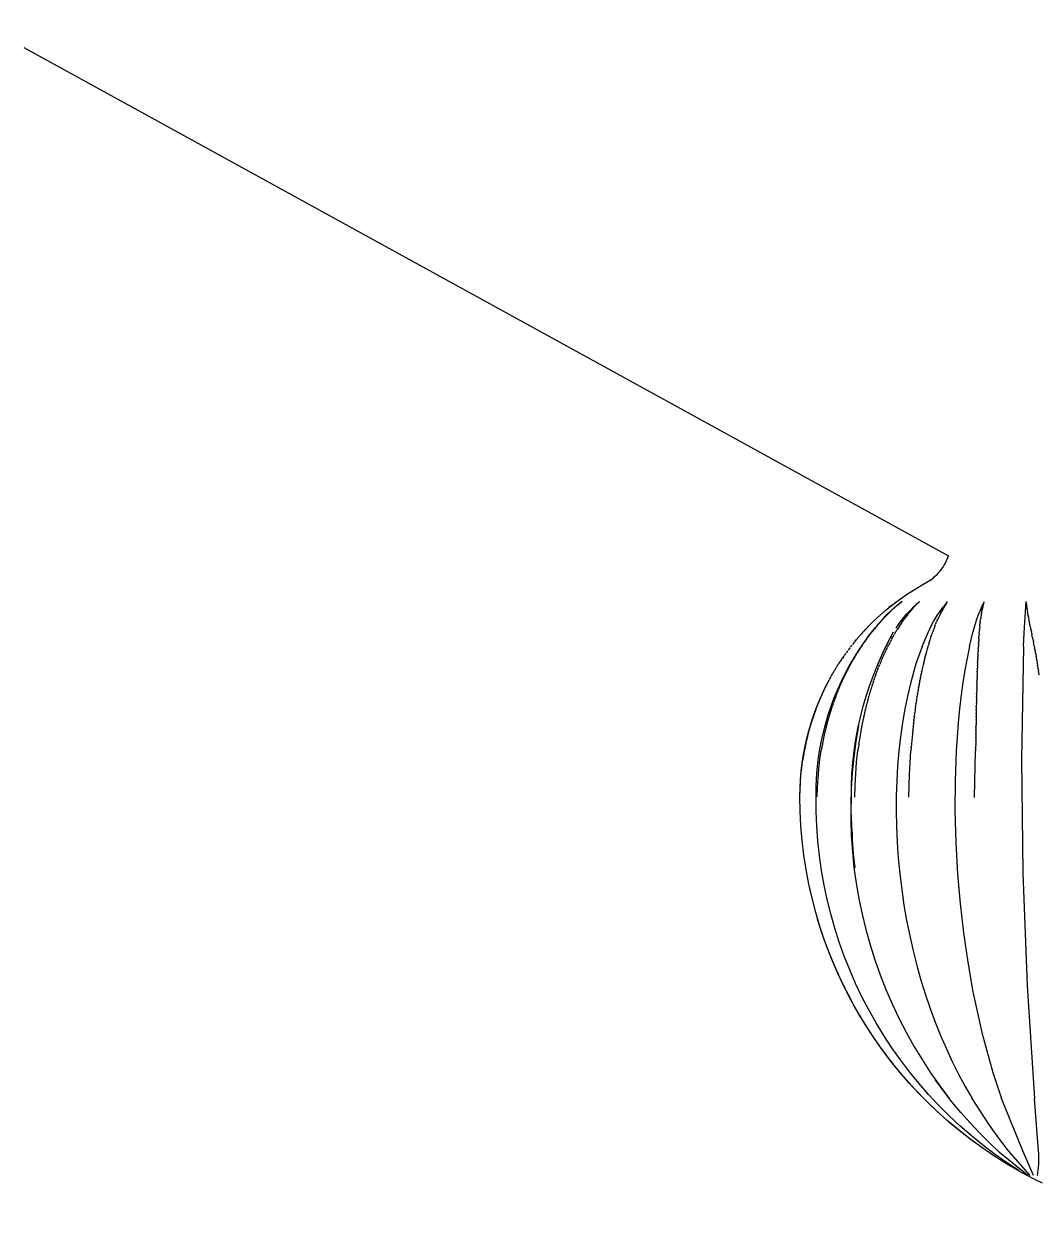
# Model space of a CAD drawing. Header units: inches. Extents: x -12 to 136, y -5 to 104.
# Drawn here: x 2.52 to 5.309, y 64.144 to 67.437 of the extents above; entities that cross this region are included whole.
import ezdxf

# ---------------------------------------------------------------- set-up
doc = ezdxf.new("R2010")
doc.units = ezdxf.units.IN
doc.layers.add('ZANO_R', color=7, linetype='Continuous', lineweight=0)
doc.layers.add('ZANO_W', color=1, linetype='Continuous', lineweight=0)
doc.styles.get("Standard").update_dxf_attribs({"font": 'ARIALUNI.TTF'})
doc.dimstyles.new('amerykanie', dxfattribs={"dimtxt": 50, "dimasz": 50, "dimexe": 0.5, "dimexo": 0.5, "dimgap": 1, "dimtad": 1, "dimdec": 0, "dimzin": 0, "dimlunit": 5, "dimtxsty": 'Standard', "dimcen": 0.09, "dimclrd": 1, "dimclre": 1, "dimclrt": 1, "dimazin": 0, "dimtfac": 1, "dimtdec": 0, "dimtmove": 0, "dimatfit": 3, "dimfxl": 1, "dimtzin": 0, "dimarcsym": 1})

# ---------------------------------------------------------------- blocks, each defined once
blk = doc.blocks.new('*D376')
at = {"layer": 'ZANO_W', "color": 1, "lineweight": -2}
for p, q in [((-1.5708, 69.1755), (-1.5708, 58.6987)), ((12.2086, 69.1757), (12.2086, 58.6987)), ((-0.5708, 59.1987), (11.2086, 59.1987))]:
    blk.add_line(p, q, dxfattribs=at)
at = {"layer": 'ZANO_W', "color": 1}
for points in [[(-0.5708, 59.3653), (-0.5708, 59.032), (-1.5708, 59.1987)], [(11.2086, 59.032), (11.2086, 59.3653), (12.2086, 59.1987)]]:
    blk.add_solid(points, dxfattribs=at)
at = {"layer": 'ZANO_W', "color": 1, "insert": (5.3189, 60.2178), "char_height": 1, "attachment_point": 5}
blk.add_mtext('13 3/4', dxfattribs=at)

msp = doc.modelspace()

# ---------------------------------------------------------------- linework, layer by layer
at = {"layer": 'ZANO_R'}
for p, q in [((2.51983, 67.373), (5.06018, 65.97524)), ((5.05095, 65.95411), (5.05309, 65.9582)), ((5.05309, 65.9582), (5.05508, 65.96236)), ((5.05508, 65.96236), (5.05693, 65.9666)), ((5.05693, 65.9666), (5.05863, 65.97089)), ((5.05863, 65.97089), (5.06018, 65.97524)), ((5.02574, 65.9213), (5.02903, 65.92453)), ((5.02903, 65.92453), (5.03221, 65.92788)), ((5.03221, 65.92788), (5.03527, 65.93134)), ((5.03527, 65.93134), (5.03821, 65.9349)), ((5.03821, 65.9349), (5.04102, 65.93856)), ((5.04102, 65.93856), (5.04371, 65.94231)), ((5.04371, 65.94231), (5.04626, 65.94616)), ((5.04626, 65.94616), (5.04868, 65.95009)), ((5.04868, 65.95009), (5.05095, 65.95411)), ((4.964, 65.88145), (4.98371, 65.8933)), ((4.98371, 65.8933), (5.0038, 65.90446)), ((5.0038, 65.90446), (5.0077, 65.90695)), ((5.0077, 65.90695), (5.0115, 65.90956)), ((5.0115, 65.90956), (5.01521, 65.91231)), ((5.01521, 65.91231), (5.01882, 65.91518)), ((5.01882, 65.91518), (5.02233, 65.91818)), ((5.02233, 65.91818), (5.02574, 65.9213)), ((4.92588, 65.85575), (4.94472, 65.86893)), ((4.94472, 65.86893), (4.964, 65.88145)), ((4.87222, 65.81246), (4.8896, 65.8275)), ((4.8896, 65.8275), (4.9075, 65.84194)), ((4.904, 65.83908), (4.89673, 65.83328)), ((4.90491, 65.82628), (4.89893, 65.82059)), ((4.90087, 65.82344), (4.91011, 65.8318)), ((4.90401, 65.83908), (4.91963, 65.85101)), ((4.90491, 65.82628), (4.90541, 65.82675)), ((4.91166, 65.8325), (4.90541, 65.82675)), ((4.9075, 65.84194), (4.92588, 65.85575)), ((4.91011, 65.8318), (4.91958, 65.8399)), ((4.91166, 65.8325), (4.91202, 65.83282)), ((4.91858, 65.83863), (4.91202, 65.83282)), ((4.91859, 65.83863), (4.9248, 65.84393)), ((4.91958, 65.8399), (4.92928, 65.84773)), ((4.9248, 65.84393), (4.93111, 65.84912)), ((4.93292, 65.85057), (4.93111, 65.84912)), ((4.9578, 65.82585), (4.95309, 65.82015)), ((4.95421, 65.82466), (4.96269, 65.83344)), ((4.9578, 65.82585), (4.95819, 65.82632)), ((4.96316, 65.83207), (4.95819, 65.82632)), ((4.96269, 65.83344), (4.97146, 65.84195)), ((4.96316, 65.83207), (4.96345, 65.83239)), ((4.96872, 65.83821), (4.96345, 65.83239)), ((4.96872, 65.83821), (4.97452, 65.84427)), ((4.97146, 65.84195), (4.98049, 65.85017)), ((4.97452, 65.84427), (4.98049, 65.85017)), ((5.03747, 65.8232), (5.04407, 65.83229)), ((5.04276, 65.82549), (5.03974, 65.81979)), ((5.04276, 65.82549), (5.04301, 65.82596)), ((5.04626, 65.83172), (5.04301, 65.82596)), ((5.04407, 65.83229), (5.05095, 65.84117)), ((5.04626, 65.83172), (5.04645, 65.83204)), ((5.04996, 65.83786), (5.04645, 65.83204)), ((5.04996, 65.83786), (5.05008, 65.83804)), ((5.0519, 65.84089), (5.05008, 65.83804)), ((5.05095, 65.84117), (5.05812, 65.84983)), ((5.0519, 65.84089), (5.05198, 65.84101)), ((5.0539, 65.8439), (5.05198, 65.84101)), ((5.0539, 65.8439), (5.05598, 65.84689)), ((5.05598, 65.84689), (5.05812, 65.84983)), ((5.14315, 65.81395), (5.14802, 65.826)), ((5.14802, 65.826), (5.15327, 65.83788)), ((5.15225, 65.82524), (5.15234, 65.82571)), ((5.15357, 65.83147), (5.15234, 65.82571)), ((5.15327, 65.83788), (5.1589, 65.8496)), ((5.15357, 65.83147), (5.15364, 65.83179)), ((5.15461, 65.8358), (5.15364, 65.83179)), ((5.15568, 65.83978), (5.15461, 65.8358)), ((5.15687, 65.84373), (5.15568, 65.83978)), ((5.15687, 65.84373), (5.15785, 65.84668)), ((5.15785, 65.84668), (5.1589, 65.8496)), ((5.268, 65.76424), (5.27389, 65.84948)), ((5.27399, 65.84655), (5.27389, 65.84948)), ((5.27399, 65.84655), (5.27434, 65.84158)), ((5.27434, 65.84158), (5.27485, 65.83662)), ((5.27485, 65.83662), (5.27551, 65.83168)), ((5.27555, 65.83136), (5.27551, 65.83168)), ((5.27555, 65.83136), (5.27645, 65.82559)), ((5.27655, 65.825), (5.27645, 65.82559)), ((4.84958, 65.79122), (4.85397, 65.7955)), ((4.85536, 65.79683), (4.85397, 65.7955)), ((4.85536, 65.79683), (4.87222, 65.81246)), ((4.85886, 65.77712), (4.87504, 65.79625)), ((4.87036, 65.79071), (4.87419, 65.79499)), ((4.876, 65.79697), (4.87419, 65.79499)), ((4.87504, 65.79625), (4.89188, 65.81481)), ((4.876, 65.79697), (4.88022, 65.80154)), ((4.88551, 65.80713), (4.88022, 65.80154)), ((4.88551, 65.80713), (4.88635, 65.80799)), ((4.89185, 65.8136), (4.88635, 65.80799)), ((4.89185, 65.8136), (4.89258, 65.81434)), ((4.89188, 65.81481), (4.90087, 65.82344)), ((4.89831, 65.81999), (4.89258, 65.81434)), ((4.89831, 65.81999), (4.89893, 65.82059)), ((4.92327, 65.78691), (4.93054, 65.79672)), ((4.93054, 65.79672), (4.93813, 65.80628)), ((4.93097, 65.79024), (4.93391, 65.79452)), ((4.93466, 65.7956), (4.93392, 65.79452)), ((4.93466, 65.7956), (4.93855, 65.80108)), ((4.93813, 65.80628), (4.94602, 65.8156)), ((4.94264, 65.80667), (4.93855, 65.80108)), ((4.94264, 65.80667), (4.94328, 65.80754)), ((4.94755, 65.81316), (4.94328, 65.80754)), ((4.94602, 65.8156), (4.95421, 65.82466)), ((4.94755, 65.81316), (4.94813, 65.81389)), ((4.9526, 65.81955), (4.94813, 65.81389)), ((4.9526, 65.81955), (4.95309, 65.82015)), ((5.01405, 65.78486), (5.01944, 65.79472)), ((5.01944, 65.79472), (5.02515, 65.8044)), ((5.02515, 65.8044), (5.03116, 65.8139)), ((5.02604, 65.78985), (5.02783, 65.79415)), ((5.02868, 65.79613), (5.02783, 65.79415)), ((5.02868, 65.79613), (5.03066, 65.80071)), ((5.03318, 65.8063), (5.03066, 65.80071)), ((5.03116, 65.8139), (5.03747, 65.8232)), ((5.03318, 65.8063), (5.03358, 65.80717)), ((5.03624, 65.81279), (5.03358, 65.80717)), ((5.03624, 65.81279), (5.0366, 65.81353)), ((5.03943, 65.81919), (5.0366, 65.81353)), ((5.03943, 65.81919), (5.03974, 65.81979)), ((5.13458, 65.78941), (5.13867, 65.80175)), ((5.13867, 65.80175), (5.14315, 65.81395)), ((5.14713, 65.78959), (5.14746, 65.79267)), ((5.14783, 65.79587), (5.14746, 65.79267)), ((5.14783, 65.79587), (5.14838, 65.80045)), ((5.1491, 65.80605), (5.14838, 65.80045)), ((5.1491, 65.80605), (5.14922, 65.80691)), ((5.15004, 65.81254), (5.14922, 65.80691)), ((5.15004, 65.81254), (5.15015, 65.81328)), ((5.15108, 65.81893), (5.15015, 65.81328)), ((5.15108, 65.81893), (5.15118, 65.81954)), ((5.15225, 65.82524), (5.15118, 65.81954)), ((5.27655, 65.825), (5.27751, 65.81942)), ((5.27762, 65.81882), (5.27751, 65.81942)), ((5.27762, 65.81882), (5.27868, 65.81316)), ((5.27882, 65.81242), (5.27868, 65.81316)), ((5.27882, 65.81242), (5.27992, 65.8068)), ((5.2801, 65.80593), (5.27992, 65.8068)), ((5.2801, 65.80593), (5.28123, 65.80034)), ((5.28216, 65.79576), (5.28123, 65.80034)), ((5.28216, 65.79576), (5.28257, 65.79377)), ((5.28346, 65.78948), (5.28257, 65.79377)), ((4.81625, 65.75586), (4.82096, 65.76119)), ((4.82391, 65.76447), (4.82096, 65.76119)), ((4.82391, 65.76447), (4.82738, 65.76826)), ((4.83259, 65.77386), (4.82738, 65.76826)), ((4.83259, 65.77386), (4.83388, 65.77523)), ((4.84144, 65.78307), (4.83388, 65.77523)), ((4.8414, 65.75531), (4.84548, 65.76064)), ((4.84144, 65.78307), (4.84718, 65.78885)), ((4.84335, 65.75743), (4.85886, 65.77712)), ((4.84803, 65.76393), (4.84548, 65.76064)), ((4.84958, 65.79122), (4.84718, 65.78885)), ((4.84803, 65.76393), (4.85103, 65.76772)), ((4.85556, 65.77332), (4.85103, 65.76772)), ((4.85556, 65.77332), (4.85668, 65.7747)), ((4.86326, 65.78254), (4.85668, 65.7747)), ((4.86326, 65.78255), (4.86826, 65.78833)), ((4.87036, 65.7907), (4.86826, 65.78833)), ((4.89464, 65.73862), (4.90958, 65.7664)), ((4.90896, 65.75481), (4.91204, 65.76015)), ((4.91397, 65.76343), (4.91204, 65.76015)), ((4.91397, 65.76343), (4.91625, 65.76723)), ((4.91968, 65.77284), (4.91625, 65.76723)), ((4.91632, 65.77687), (4.92327, 65.78691)), ((4.91968, 65.77284), (4.92054, 65.77421)), ((4.92555, 65.78207), (4.92054, 65.77421)), ((4.92555, 65.78207), (4.92937, 65.78786)), ((4.93097, 65.79024), (4.92937, 65.78786)), ((4.99595, 65.74578), (5.00421, 65.76465)), ((5.00421, 65.76465), (5.00897, 65.77484)), ((5.00897, 65.77484), (5.01405, 65.78486)), ((5.01293, 65.75441), (5.01474, 65.75975)), ((5.01588, 65.76304), (5.01474, 65.75975)), ((5.01588, 65.76304), (5.01723, 65.76684)), ((5.01927, 65.77245), (5.01723, 65.76684)), ((5.01927, 65.77245), (5.01978, 65.77382)), ((5.02277, 65.78168), (5.01978, 65.77382)), ((5.02277, 65.78168), (5.02507, 65.78747)), ((5.02605, 65.78985), (5.02508, 65.78747)), ((5.11833, 65.72638), (5.12761, 65.76437)), ((5.12761, 65.76437), (5.1309, 65.77695)), ((5.1309, 65.77695), (5.13458, 65.78941)), ((5.14471, 65.76277), (5.14446, 65.75948)), ((5.14471, 65.76277), (5.145, 65.76657)), ((5.14547, 65.77218), (5.145, 65.76657)), ((5.14547, 65.77218), (5.14558, 65.77356)), ((5.1463, 65.78142), (5.14558, 65.77356)), ((5.1463, 65.78142), (5.14688, 65.78721)), ((5.14713, 65.78959), (5.14688, 65.78721)), ((5.26628, 65.72624), (5.268, 65.76424)), ((5.28346, 65.78948), (5.28395, 65.7871)), ((5.28515, 65.7813), (5.28395, 65.7871)), ((5.28515, 65.7813), (5.28678, 65.77344)), ((5.28706, 65.77207), (5.28678, 65.77344)), ((5.28706, 65.77207), (5.28821, 65.76646)), ((5.28899, 65.76266), (5.28821, 65.76646)), ((5.28899, 65.76266), (5.28966, 65.75937)), ((4.79486, 65.73004), (4.79036, 65.72426)), ((4.8009, 65.73761), (4.79628, 65.73184)), ((4.8009, 65.73761), (4.8023, 65.73933)), ((4.80703, 65.74506), (4.8023, 65.73933)), ((4.80703, 65.74506), (4.80843, 65.74673)), ((4.81038, 65.74904), (4.80843, 65.74673)), ((4.81038, 65.74904), (4.81465, 65.75401)), ((4.81444, 65.7165), (4.82854, 65.73722)), ((4.81625, 65.75586), (4.81465, 65.75401)), ((4.82291, 65.72947), (4.81904, 65.72368)), ((4.82292, 65.72947), (4.82414, 65.73127)), ((4.82812, 65.73704), (4.82414, 65.73127)), ((4.82812, 65.73704), (4.82933, 65.73877)), ((4.82854, 65.73722), (4.84335, 65.75743)), ((4.83342, 65.7445), (4.82933, 65.73877)), ((4.83342, 65.7445), (4.83463, 65.74617)), ((4.83632, 65.74848), (4.83463, 65.74617)), ((4.83632, 65.74848), (4.84001, 65.75346)), ((4.8414, 65.75531), (4.84001, 65.75346)), ((4.88068, 65.71033), (4.89464, 65.73862)), ((4.89502, 65.72896), (4.89211, 65.72316)), ((4.89503, 65.72896), (4.89595, 65.73076)), ((4.89894, 65.73653), (4.89594, 65.73076)), ((4.89894, 65.73653), (4.89986, 65.73826)), ((4.90294, 65.744), (4.89986, 65.73826)), ((4.90294, 65.744), (4.90385, 65.74567)), ((4.90512, 65.74798), (4.90385, 65.74567)), ((4.90512, 65.74798), (4.90791, 65.75296)), ((4.90896, 65.75481), (4.90791, 65.75296)), ((4.98819, 65.72668), (4.98214, 65.71068)), ((4.98819, 65.72668), (4.99595, 65.74578)), ((5.00479, 65.72854), (5.00309, 65.72274)), ((5.00479, 65.72854), (5.00532, 65.73034)), ((5.00707, 65.73612), (5.00532, 65.73034)), ((5.00707, 65.73612), (5.0076, 65.73785)), ((5.0094, 65.74359), (5.0076, 65.73785)), ((5.0094, 65.74359), (5.00993, 65.74526)), ((5.01068, 65.74758), (5.00993, 65.74526)), ((5.01068, 65.74758), (5.01231, 65.75256)), ((5.01293, 65.75441), (5.01231, 65.75256)), ((5.14245, 65.72827), (5.14213, 65.72247)), ((5.14245, 65.72827), (5.14255, 65.73007)), ((5.14289, 65.73584), (5.14255, 65.73007)), ((5.14289, 65.73584), (5.14299, 65.73758)), ((5.14335, 65.74332), (5.14299, 65.73758)), ((5.14335, 65.74332), (5.14346, 65.74499)), ((5.14361, 65.7473), (5.14346, 65.74499)), ((5.14361, 65.7473), (5.14394, 65.75229)), ((5.14407, 65.75414), (5.14394, 65.75229)), ((5.14407, 65.75414), (5.14446, 65.75948)), ((5.29074, 65.75402), (5.28966, 65.75937)), ((5.29074, 65.75402), (5.29111, 65.75217)), ((5.2921, 65.74719), (5.29111, 65.75217)), ((5.2921, 65.74719), (5.29256, 65.74487)), ((5.29288, 65.7432), (5.29256, 65.74487)), ((5.29288, 65.7432), (5.294, 65.73746)), ((5.29577, 65.72815), (5.294, 65.73746)), ((5.29577, 65.72815), (5.29685, 65.72236)), ((4.77182, 65.69885), (4.7678, 65.693)), ((4.77182, 65.69885), (4.77328, 65.70094)), ((4.7774, 65.70678), (4.77327, 65.70095)), ((4.78311, 65.71463), (4.77886, 65.70881)), ((4.78893, 65.72238), (4.78456, 65.71658)), ((4.78845, 65.67366), (4.80107, 65.69531)), ((4.80307, 65.69826), (4.79961, 65.6924)), ((4.80107, 65.69531), (4.81444, 65.7165)), ((4.80307, 65.69826), (4.80432, 65.70035)), ((4.80787, 65.70619), (4.80432, 65.70035)), ((4.80788, 65.70619), (4.80913, 65.70822)), ((4.81279, 65.71404), (4.80913, 65.70822)), ((4.81279, 65.71404), (4.81403, 65.71599)), ((4.8178, 65.7218), (4.81403, 65.71599)), ((4.8178, 65.7218), (4.81904, 65.72368)), ((4.86771, 65.68158), (4.88068, 65.71033)), ((4.88013, 65.69772), (4.87755, 65.69186)), ((4.88014, 65.69772), (4.88108, 65.69982)), ((4.88373, 65.70566), (4.88107, 65.69982)), ((4.88374, 65.70566), (4.88468, 65.70769)), ((4.88742, 65.71352), (4.88467, 65.70769)), ((4.88742, 65.71351), (4.88836, 65.71547)), ((4.89118, 65.72128), (4.88835, 65.71547)), ((4.89118, 65.72128), (4.89211, 65.72316)), ((4.97644, 65.69455), (4.97109, 65.67831)), ((4.98214, 65.71068), (4.97644, 65.69455)), ((4.99618, 65.6973), (4.99469, 65.69143)), ((4.99618, 65.69729), (4.99672, 65.69939)), ((4.99825, 65.70524), (4.99672, 65.69939)), ((4.99825, 65.70524), (4.9988, 65.70727)), ((5.00038, 65.71309), (4.99879, 65.70727)), ((5.00038, 65.71309), (5.00092, 65.71505)), ((5.00256, 65.72087), (5.00092, 65.71505)), ((5.00256, 65.72086), (5.0031, 65.72274)), ((5.11132, 65.69411), (5.10523, 65.66164)), ((5.11833, 65.72638), (5.11132, 65.69411)), ((5.14088, 65.69701), (5.14063, 65.69115)), ((5.14089, 65.69701), (5.14098, 65.69911)), ((5.14125, 65.70496), (5.14098, 65.69911)), ((5.14125, 65.70496), (5.14134, 65.70699)), ((5.14163, 65.71282), (5.14134, 65.70699)), ((5.14163, 65.71282), (5.14173, 65.71477)), ((5.14203, 65.72059), (5.14172, 65.71477)), ((5.14203, 65.72059), (5.14213, 65.72247)), ((5.26628, 65.72624), (5.26108, 65.41542)), ((5.2972, 65.72048), (5.29685, 65.72236)), ((5.2972, 65.72048), (5.29826, 65.71466)), ((5.29861, 65.71271), (5.29826, 65.71466)), ((5.29861, 65.71271), (5.29966, 65.70688)), ((5.30001, 65.70485), (5.29966, 65.70688)), ((5.30001, 65.70485), (5.30103, 65.699)), ((5.3014, 65.6969), (5.30103, 65.699)), ((5.3014, 65.6969), (5.30239, 65.69104)), ((4.7507, 65.66641), (4.74703, 65.66031)), ((4.7507, 65.66641), (4.75205, 65.66861)), ((4.75579, 65.67463), (4.75205, 65.66861)), ((4.75579, 65.67463), (4.75719, 65.67683)), ((4.76101, 65.68278), (4.75719, 65.67683)), ((4.76101, 65.68278), (4.76244, 65.68496)), ((4.76635, 65.69085), (4.76244, 65.68496)), ((4.76635, 65.69085), (4.7678, 65.693)), ((4.77659, 65.65158), (4.78845, 65.67366)), ((4.78492, 65.66579), (4.78177, 65.65969)), ((4.78492, 65.66579), (4.78608, 65.668)), ((4.7893, 65.67401), (4.78608, 65.66799)), ((4.7893, 65.67401), (4.79049, 65.67622)), ((4.79378, 65.68217), (4.79049, 65.67622)), ((4.79378, 65.68217), (4.795, 65.68435)), ((4.79837, 65.69025), (4.795, 65.68435)), ((4.79837, 65.69025), (4.79961, 65.6924)), ((4.85574, 65.6524), (4.86771, 65.68158)), ((4.86658, 65.66524), (4.86423, 65.65913)), ((4.86658, 65.66524), (4.86744, 65.66744)), ((4.86984, 65.67346), (4.86744, 65.66744)), ((4.86984, 65.67346), (4.87073, 65.67567)), ((4.87319, 65.68162), (4.87073, 65.67567)), ((4.87319, 65.68162), (4.87411, 65.68381)), ((4.87662, 65.68971), (4.8741, 65.68381)), ((4.87662, 65.68971), (4.87755, 65.69186)), ((4.96606, 65.66196), (4.9612, 65.64499)), ((4.97109, 65.67831), (4.96606, 65.66196)), ((4.98841, 65.6648), (4.98707, 65.65869)), ((4.98841, 65.6648), (4.9889, 65.667)), ((4.99028, 65.67303), (4.9889, 65.667)), ((4.99028, 65.67303), (4.99079, 65.67523)), ((4.99219, 65.68119), (4.99079, 65.67523)), ((4.99219, 65.68119), (4.99272, 65.68338)), ((4.99416, 65.68928), (4.99272, 65.68338)), ((4.99416, 65.68928), (4.99469, 65.69143)), ((5.10523, 65.66164), (5.09971, 65.6275)), ((5.1396, 65.66451), (5.13938, 65.6584)), ((5.1396, 65.66451), (5.13967, 65.66672)), ((5.1399, 65.67274), (5.13968, 65.66672)), ((5.1399, 65.67274), (5.13998, 65.67495)), ((5.14021, 65.68091), (5.13998, 65.67495)), ((5.14021, 65.68091), (5.1403, 65.68309)), ((5.14054, 65.689), (5.1403, 65.68309)), ((5.14054, 65.689), (5.14063, 65.69115)), ((5.30276, 65.68889), (5.3024, 65.69104)), ((5.30276, 65.68889), (5.30374, 65.68299)), ((5.3041, 65.6808), (5.30374, 65.68299)), ((5.30409, 65.6808), (5.30506, 65.67484)), ((5.30541, 65.67264), (5.30506, 65.67484)), ((5.30541, 65.67264), (5.30636, 65.66661)), ((5.3067, 65.6644), (5.30636, 65.66661)), ((5.3067, 65.6644), (5.30764, 65.6583)), ((4.73157, 65.63285), (4.7237, 65.61757)), ((4.73157, 65.63285), (4.73267, 65.63491)), ((4.73617, 65.64134), (4.73267, 65.63491)), ((4.73617, 65.64134), (4.73734, 65.64346)), ((4.74089, 65.64976), (4.73734, 65.64346)), ((4.74089, 65.64976), (4.74213, 65.65192)), ((4.74573, 65.65812), (4.74213, 65.65192)), ((4.74573, 65.65812), (4.74703, 65.66031)), ((4.75522, 65.60625), (4.76551, 65.6291)), ((4.76551, 65.6291), (4.77659, 65.65158)), ((4.76852, 65.63221), (4.76556, 65.62564)), ((4.76852, 65.63221), (4.76946, 65.63427)), ((4.77246, 65.64071), (4.76946, 65.63427)), ((4.77246, 65.64071), (4.77346, 65.64282)), ((4.7765, 65.64914), (4.77346, 65.64282)), ((4.7765, 65.64914), (4.77756, 65.6513)), ((4.78066, 65.6575), (4.77757, 65.6513)), ((4.78066, 65.6575), (4.78177, 65.65969)), ((4.84478, 65.62282), (4.85574, 65.6524)), ((4.85435, 65.63164), (4.85215, 65.62506)), ((4.85435, 65.63164), (4.85505, 65.6337)), ((4.85729, 65.64014), (4.85505, 65.6337)), ((4.85728, 65.64014), (4.85803, 65.64226)), ((4.8603, 65.64857), (4.85803, 65.64226)), ((4.8603, 65.64857), (4.86109, 65.65074)), ((4.8634, 65.65694), (4.86109, 65.65074)), ((4.8634, 65.65694), (4.86423, 65.65913)), ((4.95664, 65.62793), (4.94841, 65.59358)), ((4.9612, 65.64499), (4.95664, 65.62793)), ((4.98145, 65.63119), (4.9802, 65.62461)), ((4.98145, 65.63119), (4.98185, 65.63325)), ((4.98312, 65.63969), (4.98185, 65.63325)), ((4.98312, 65.63969), (4.98354, 65.64181)), ((4.98483, 65.64813), (4.98354, 65.64181)), ((4.98483, 65.64813), (4.98528, 65.65029)), ((4.9866, 65.6565), (4.98528, 65.65029)), ((4.9866, 65.6565), (4.98707, 65.65869)), ((5.13852, 65.6309), (5.13834, 65.62432)), ((5.13852, 65.6309), (5.13858, 65.63296)), ((5.13877, 65.6394), (5.13858, 65.63296)), ((5.13877, 65.6394), (5.13884, 65.64152)), ((5.13904, 65.64784), (5.13884, 65.64152)), ((5.13903, 65.64784), (5.1391, 65.65001)), ((5.13931, 65.65621), (5.1391, 65.65001)), ((5.13931, 65.65621), (5.13938, 65.6584)), ((5.30797, 65.6561), (5.30764, 65.6583)), ((5.30797, 65.6561), (5.30889, 65.6499)), ((5.30921, 65.64774), (5.30889, 65.6499)), ((4.70823, 65.5844), (4.71779, 65.60552)), ((4.71442, 65.59821), (4.71119, 65.59107)), ((4.71442, 65.59821), (4.71523, 65.59997)), ((4.71852, 65.60696), (4.71523, 65.59997)), ((4.71779, 65.60552), (4.72806, 65.62631)), ((4.71852, 65.60696), (4.7194, 65.6088)), ((4.72275, 65.61566), (4.7194, 65.6088)), ((4.72275, 65.61566), (4.7237, 65.61757)), ((4.74574, 65.58306), (4.75522, 65.60625)), ((4.75383, 65.59755), (4.75106, 65.59041)), ((4.75382, 65.59755), (4.75452, 65.59931)), ((4.75734, 65.60631), (4.75452, 65.59931)), ((4.75734, 65.60631), (4.75809, 65.60815)), ((4.76096, 65.61501), (4.75809, 65.60815)), ((4.76096, 65.61501), (4.76177, 65.61692)), ((4.76468, 65.62364), (4.76177, 65.61692)), ((4.76468, 65.62364), (4.76556, 65.62564)), ((4.83487, 65.59287), (4.84478, 65.62282)), ((4.84343, 65.59697), (4.84137, 65.58982)), ((4.84343, 65.59697), (4.84394, 65.59873)), ((4.84604, 65.60573), (4.84394, 65.59873)), ((4.84604, 65.60573), (4.8466, 65.60757)), ((4.84873, 65.61443), (4.8466, 65.60757)), ((4.84873, 65.61443), (4.84933, 65.61635)), ((4.8515, 65.62307), (4.84933, 65.61635)), ((4.8515, 65.62307), (4.85215, 65.62506)), ((4.97526, 65.59651), (4.9741, 65.58936)), ((4.97526, 65.59651), (4.97556, 65.59827)), ((4.97674, 65.60528), (4.97556, 65.59827)), ((4.97674, 65.60528), (4.97706, 65.60712)), ((4.97826, 65.61398), (4.97706, 65.60712)), ((4.97826, 65.61398), (4.97861, 65.61589)), ((4.97983, 65.62262), (4.97861, 65.61589)), ((4.97983, 65.62262), (4.9802, 65.62461)), ((5.09971, 65.6275), (5.09496, 65.59325)), ((5.13762, 65.59621), (5.13746, 65.58907)), ((5.13762, 65.59621), (5.13766, 65.59798)), ((5.13783, 65.60498), (5.13766, 65.59798)), ((5.13783, 65.60498), (5.13788, 65.60682)), ((5.13805, 65.61368), (5.13788, 65.60682)), ((5.13805, 65.61368), (5.1381, 65.6156)), ((5.13828, 65.62233), (5.1381, 65.6156)), ((5.13828, 65.62233), (5.13834, 65.62432)), ((4.69128, 65.54123), (4.69939, 65.56296)), ((4.69924, 65.56248), (4.69631, 65.55483)), ((4.69924, 65.56248), (4.69983, 65.56398)), ((4.69939, 65.56296), (4.70823, 65.5844)), ((4.70285, 65.57152), (4.69983, 65.56398)), ((4.70285, 65.57152), (4.70349, 65.57307)), ((4.70659, 65.58048), (4.70349, 65.57307)), ((4.70658, 65.58048), (4.70727, 65.5821)), ((4.71044, 65.58938), (4.70728, 65.5821)), ((4.71044, 65.58938), (4.71119, 65.59107)), ((4.73706, 65.55955), (4.74574, 65.58306)), ((4.74083, 65.56181), (4.74134, 65.56331)), ((4.74392, 65.57085), (4.74134, 65.56331)), ((4.74392, 65.57085), (4.74447, 65.57241)), ((4.74712, 65.57982), (4.74447, 65.57241)), ((4.74712, 65.57982), (4.74771, 65.58144)), ((4.75042, 65.58872), (4.74771, 65.58144)), ((4.75042, 65.58872), (4.75106, 65.59041)), ((4.81817, 65.53205), (4.82599, 65.5626)), ((4.82599, 65.5626), (4.83487, 65.59287)), ((4.83378, 65.56121), (4.83415, 65.56272)), ((4.83607, 65.57025), (4.83415, 65.56272)), ((4.83607, 65.57026), (4.83648, 65.57181)), ((4.83844, 65.57923), (4.83648, 65.57181)), ((4.83844, 65.57923), (4.83888, 65.58085)), ((4.8409, 65.58813), (4.83888, 65.58085)), ((4.8409, 65.58813), (4.84137, 65.58982)), ((4.94841, 65.59358), (4.94053, 65.5552)), ((4.96981, 65.56074), (4.97002, 65.56225)), ((4.97111, 65.56979), (4.97003, 65.56225)), ((4.97111, 65.56979), (4.97134, 65.57135)), ((4.97245, 65.57876), (4.97134, 65.57135)), ((4.97245, 65.57876), (4.9727, 65.58039)), ((4.97383, 65.58767), (4.9727, 65.58039)), ((4.97383, 65.58767), (4.9741, 65.58936)), ((5.09496, 65.59325), (5.09043, 65.55466)), ((5.13685, 65.56045), (5.13688, 65.56195)), ((5.13704, 65.56949), (5.13688, 65.56195)), ((5.13704, 65.56949), (5.13707, 65.57105)), ((5.13722, 65.57847), (5.13707, 65.57105)), ((5.13722, 65.57847), (5.13726, 65.58009)), ((5.13742, 65.58737), (5.13726, 65.58009)), ((5.13742, 65.58737), (5.13746, 65.58907)), ((4.68923, 65.53515), (4.68322, 65.51675)), ((4.68392, 65.51925), (4.69128, 65.54123)), ((4.69576, 65.55337), (4.68923, 65.53515)), ((4.69576, 65.55337), (4.69631, 65.55483)), ((4.72221, 65.51169), (4.72922, 65.53575)), ((4.73091, 65.52978), (4.72468, 65.50667)), ((4.72922, 65.53575), (4.73706, 65.55955)), ((4.73785, 65.5527), (4.73091, 65.52978)), ((4.73785, 65.5527), (4.73832, 65.55416)), ((4.74083, 65.56181), (4.73832, 65.55416)), ((4.81141, 65.50123), (4.81817, 65.53205)), ((4.82737, 65.53365), (4.82568, 65.52577)), ((4.82737, 65.53365), (4.82768, 65.53508)), ((4.82943, 65.54292), (4.82768, 65.53508)), ((4.82943, 65.54292), (4.82975, 65.54435)), ((4.83156, 65.5521), (4.82975, 65.54435)), ((4.83156, 65.5521), (4.83191, 65.55356)), ((4.83378, 65.56121), (4.83191, 65.55356)), ((4.94053, 65.5552), (4.93389, 65.51658)), ((4.96619, 65.53318), (4.96524, 65.52529)), ((4.96619, 65.53318), (4.96637, 65.53461)), ((4.96736, 65.54244), (4.96637, 65.53461)), ((4.96736, 65.54244), (4.96754, 65.54388)), ((4.96856, 65.55163), (4.96754, 65.54388)), ((4.96856, 65.55163), (4.96876, 65.55309)), ((4.96981, 65.56074), (4.96876, 65.55309)), ((5.09043, 65.55466), (5.08668, 65.51599)), ((5.13634, 65.53288), (5.13621, 65.52499)), ((5.13634, 65.53288), (5.13637, 65.53431)), ((5.13651, 65.54215), (5.13637, 65.53431)), ((5.13651, 65.54215), (5.13654, 65.54358)), ((5.13668, 65.55133), (5.13654, 65.54358)), ((5.13668, 65.55133), (5.13671, 65.55279)), ((5.13685, 65.56045), (5.13671, 65.55279)), ((4.67144, 65.47458), (4.6773, 65.49702)), ((4.67774, 65.49818), (4.67279, 65.47947)), ((4.6773, 65.49702), (4.68392, 65.51925)), ((4.68322, 65.51675), (4.67774, 65.49818)), ((4.71604, 65.4874), (4.72221, 65.51169)), ((4.72468, 65.50667), (4.71917, 65.48337)), ((4.80573, 65.47021), (4.81141, 65.50123)), ((4.81344, 65.50812), (4.80616, 65.4653)), ((4.82168, 65.50553), (4.81762, 65.48246)), ((4.82168, 65.50553), (4.82195, 65.50699)), ((4.82349, 65.51495), (4.82195, 65.50699)), ((4.82349, 65.51495), (4.82378, 65.5164)), ((4.82539, 65.52433), (4.82378, 65.5164)), ((4.82539, 65.52433), (4.82568, 65.52577)), ((4.93389, 65.51658), (4.92843, 65.47777)), ((4.96199, 65.49561), (4.96213, 65.49705)), ((4.96297, 65.50505), (4.96213, 65.49705)), ((4.96297, 65.50505), (4.96312, 65.50651)), ((4.964, 65.51447), (4.96312, 65.50651)), ((4.964, 65.51447), (4.96416, 65.51593)), ((4.96507, 65.52385), (4.96416, 65.51593)), ((4.96507, 65.52385), (4.96524, 65.52529)), ((5.08668, 65.51599), (5.08132, 65.43847)), ((5.13572, 65.49531), (5.13575, 65.49675)), ((5.13587, 65.50475), (5.13575, 65.49675)), ((5.13587, 65.50475), (5.1359, 65.50621)), ((5.13603, 65.51417), (5.1359, 65.50621)), ((5.13603, 65.51417), (5.13605, 65.51562)), ((5.13618, 65.52355), (5.13605, 65.51562)), ((5.13618, 65.52355), (5.13621, 65.52499)), ((4.66635, 65.45196), (4.67144, 65.47458)), ((4.67279, 65.47947), (4.66837, 65.46062)), ((4.71072, 65.46291), (4.71604, 65.4874)), ((4.71917, 65.48337), (4.71437, 65.45992)), ((4.80616, 65.4653), (4.80034, 65.42226)), ((4.80112, 65.439), (4.80573, 65.47021)), ((4.81762, 65.48246), (4.81407, 65.45929)), ((4.92843, 65.47777), (4.92406, 65.43882)), ((4.96105, 65.48615), (4.95861, 65.45881)), ((4.96105, 65.48615), (4.96119, 65.48755)), ((4.96199, 65.49561), (4.96119, 65.48755)), ((5.13528, 65.46685), (5.13515, 65.4585)), ((5.13528, 65.46685), (5.1353, 65.46812)), ((5.13543, 65.47636), (5.1353, 65.46812)), ((5.13543, 65.47636), (5.13545, 65.47771)), ((5.13557, 65.48585), (5.13545, 65.47771)), ((5.13557, 65.48585), (5.1356, 65.48725)), ((5.13572, 65.49531), (5.1356, 65.48725)), ((4.6625, 65.43071), (4.66102, 65.42186)), ((4.66203, 65.42918), (4.66635, 65.45196)), ((4.66249, 65.43071), (4.66264, 65.4316)), ((4.66423, 65.44031), (4.66265, 65.43159)), ((4.66422, 65.44031), (4.66441, 65.4413)), ((4.6661, 65.44988), (4.66442, 65.4413)), ((4.6661, 65.44988), (4.66632, 65.45098)), ((4.66811, 65.45943), (4.66633, 65.45097)), ((4.66811, 65.45943), (4.66837, 65.46062)), ((4.70266, 65.41345), (4.70626, 65.43825)), ((4.70626, 65.43825), (4.71072, 65.46291)), ((4.70719, 65.41522), (4.71095, 65.44059)), ((4.71241, 65.44918), (4.71095, 65.44059)), ((4.71241, 65.44918), (4.7126, 65.45027)), ((4.71415, 65.45873), (4.7126, 65.45027)), ((4.71414, 65.45873), (4.71437, 65.45992)), ((4.7976, 65.40765), (4.80112, 65.439)), ((4.808, 65.40815), (4.81149, 65.43997)), ((4.8126, 65.44855), (4.8115, 65.43997)), ((4.81259, 65.44855), (4.81274, 65.44965)), ((4.8139, 65.45811), (4.81274, 65.44964)), ((4.8139, 65.45811), (4.81407, 65.45929)), ((4.92406, 65.43882), (4.9206, 65.39801)), ((4.95332, 65.37569), (4.95711, 65.43948)), ((4.95775, 65.44807), (4.95711, 65.43948)), ((4.95775, 65.44807), (4.95784, 65.44916)), ((4.95851, 65.45762), (4.95784, 65.44916)), ((4.95851, 65.45762), (4.95861, 65.45881)), ((5.08132, 65.43847), (5.0784, 65.35669)), ((5.13227, 65.31151), (5.13486, 65.43917)), ((5.13499, 65.44776), (5.13486, 65.43917)), ((5.13499, 65.44776), (5.13501, 65.44885)), ((5.13514, 65.45732), (5.13501, 65.44885)), ((5.13514, 65.45732), (5.13515, 65.4585)), ((4.65571, 65.38324), (4.65848, 65.40627)), ((4.65694, 65.39252), (4.65951, 65.41211)), ((4.65848, 65.40627), (4.66203, 65.42918)), ((4.66089, 65.42109), (4.65953, 65.4121)), ((4.66088, 65.42109), (4.66101, 65.42186)), ((4.69993, 65.38854), (4.70266, 65.41345)), ((4.70421, 65.38975), (4.70719, 65.41522)), ((4.79517, 65.3762), (4.7976, 65.40765)), ((4.80034, 65.42226), (4.79597, 65.37904)), ((4.80536, 65.37626), (4.808, 65.40815)), ((4.9206, 65.39801), (4.91824, 65.35712)), ((5.26108, 65.41542), (5.26447, 65.10457)), ((4.65348, 65.35317), (4.65493, 65.37287)), ((4.65372, 65.36014), (4.65571, 65.38324)), ((4.65493, 65.37287), (4.65694, 65.39252)), ((4.69807, 65.36355), (4.69993, 65.38854)), ((4.70201, 65.3642), (4.70421, 65.38975)), ((4.79597, 65.37904), (4.79308, 65.3357)), ((4.79383, 65.34469), (4.79517, 65.3762)), ((4.80355, 65.34431), (4.80536, 65.37626)), ((4.95109, 65.31182), (4.95332, 65.37569)), ((4.65211, 65.3138), (4.65252, 65.33698)), ((4.65227, 65.31368), (4.6526, 65.33343)), ((4.65252, 65.33698), (4.65372, 65.36014)), ((4.6526, 65.33343), (4.65348, 65.35317)), ((4.69697, 65.31345), (4.69708, 65.33851)), ((4.69708, 65.33851), (4.69807, 65.36355)), ((4.69993, 65.31296), (4.70058, 65.33859)), ((4.70058, 65.33859), (4.70201, 65.3642)), ((4.79308, 65.3357), (4.79166, 65.29229)), ((4.79358, 65.31315), (4.79383, 65.34469)), ((4.80258, 65.31232), (4.80355, 65.34431)), ((4.91824, 65.35712), (4.91693, 65.31618)), ((5.0784, 65.35669), (5.07805, 65.27486)), ((4.65276, 65.27347), (4.65211, 65.3138)), ((4.69713, 65.27277), (4.69697, 65.31345)), ((4.79341, 65.27396), (4.79358, 65.31315)), ((4.91693, 65.31618), (4.91666, 65.27522)), ((4.6548, 65.23318), (4.65276, 65.27347)), ((4.69867, 65.23211), (4.69713, 65.27277)), ((4.79166, 65.29229), (4.79171, 65.24885)), ((4.79436, 65.23479), (4.79341, 65.27396)), ((4.91666, 65.27522), (4.91747, 65.23161)), ((5.07805, 65.27486), (5.08031, 65.18775)), ((4.65821, 65.19299), (4.6548, 65.23318)), ((4.79171, 65.24885), (4.79323, 65.20544)), ((4.79642, 65.19565), (4.79436, 65.23479)), ((4.70159, 65.19153), (4.69867, 65.23211)), ((4.79323, 65.20544), (4.79622, 65.1621)), ((4.79529, 65.21583), (4.79583, 65.20596)), ((4.91747, 65.23161), (4.9194, 65.18804)), ((4.66299, 65.15294), (4.65821, 65.19299)), ((4.70589, 65.15107), (4.70159, 65.19153)), ((4.7996, 65.15659), (4.79642, 65.19565)), ((4.9194, 65.18804), (4.92245, 65.14453)), ((5.08031, 65.18775), (5.08522, 65.10075)), ((4.66914, 65.11307), (4.66299, 65.15294)), ((4.71157, 65.11078), (4.70589, 65.15107)), ((4.79622, 65.1621), (4.80069, 65.1189)), ((4.80389, 65.11764), (4.7996, 65.15659)), ((4.92245, 65.14453), (4.92661, 65.1011)), ((4.67665, 65.07344), (4.66914, 65.11307)), ((4.7186, 65.0707), (4.71157, 65.11078)), ((4.80069, 65.1189), (4.80661, 65.07587)), ((4.92661, 65.1011), (4.9318, 65.05826)), ((5.26447, 65.10457), (5.27643, 64.79393)), ((4.68551, 65.03409), (4.67665, 65.07344)), ((4.72699, 65.03089), (4.7186, 65.0707)), ((4.80661, 65.07587), (4.81399, 65.03306)), ((5.08522, 65.10075), (5.09215, 65.01995)), ((4.68025, 65.0558), (4.67813, 65.06556)), ((4.9318, 65.05826), (4.93807, 65.01555)), ((4.69572, 64.99507), (4.68551, 65.03409)), ((4.73673, 64.99139), (4.72699, 65.03089)), ((4.81399, 65.03306), (4.82282, 64.99053)), ((4.93807, 65.01555), (4.94543, 64.97302)), ((5.09215, 65.01995), (5.1014, 64.93938)), ((4.70725, 64.95641), (4.69572, 64.99507)), ((4.71259, 64.93895), (4.70056, 64.97716)), ((4.74781, 64.95223), (4.73673, 64.99139)), ((4.82282, 64.99053), (4.83309, 64.94832)), ((4.94543, 64.97302), (4.95388, 64.9307)), ((4.72009, 64.91818), (4.70725, 64.95641)), ((4.72592, 64.90118), (4.71259, 64.93895)), ((4.76021, 64.91348), (4.74781, 64.95223)), ((4.83309, 64.94832), (4.84478, 64.90649)), ((5.1014, 64.93938), (5.11317, 64.85825)), ((4.73423, 64.8804), (4.72009, 64.91818)), ((4.77391, 64.87517), (4.76021, 64.91348)), ((4.84478, 64.90649), (4.85788, 64.86508)), ((4.95388, 64.9307), (4.96314, 64.88983)), ((4.74052, 64.86388), (4.72592, 64.90118)), ((4.74966, 64.84313), (4.73423, 64.8804)), ((4.78891, 64.83735), (4.77391, 64.87517)), ((4.96314, 64.88983), (4.97345, 64.84922)), ((4.75639, 64.8271), (4.74052, 64.86388)), ((4.76636, 64.80641), (4.74966, 64.84313)), ((4.85788, 64.86508), (4.87238, 64.82413)), ((4.97345, 64.84922), (4.98482, 64.80889)), ((5.11317, 64.85825), (5.12751, 64.77753)), ((4.7735, 64.79088), (4.75639, 64.8271)), ((4.7843, 64.77029), (4.76636, 64.80641)), ((4.80519, 64.80006), (4.78891, 64.83735)), ((4.87238, 64.82413), (4.88826, 64.7837)), ((4.98482, 64.80889), (4.99727, 64.76888)), ((4.79184, 64.75526), (4.7735, 64.79088)), ((4.82272, 64.76335), (4.80519, 64.80006)), ((4.88826, 64.7837), (4.9055, 64.74383)), ((5.12751, 64.77753), (5.14333, 64.70272)), ((5.27643, 64.79393), (5.29697, 64.48374)), ((4.80346, 64.73479), (4.7843, 64.77029)), ((4.81138, 64.72029), (4.79184, 64.75526)), ((4.84149, 64.72725), (4.82272, 64.76335)), ((4.9055, 64.74383), (4.92409, 64.70457)), ((4.99727, 64.76888), (5.0101, 64.73122)), ((4.82383, 64.69998), (4.80346, 64.73479)), ((4.8321, 64.68601), (4.81138, 64.72029)), ((4.86148, 64.69181), (4.84149, 64.72725)), ((5.0101, 64.73122), (5.02392, 64.69391)), ((4.84537, 64.66587), (4.82383, 64.69998)), ((4.85398, 64.65245), (4.8321, 64.68601)), ((4.88265, 64.65706), (4.86148, 64.69181)), ((4.92409, 64.70457), (4.94399, 64.66596)), ((5.02392, 64.69391), (5.03876, 64.65699)), ((5.14333, 64.70272), (5.15218, 64.66552)), ((4.86807, 64.63253), (4.84537, 64.66587)), ((4.87698, 64.61966), (4.85398, 64.65245)), ((4.905, 64.62306), (4.88265, 64.65706)), ((4.94399, 64.66596), (4.9652, 64.62805)), ((5.03876, 64.65699), (5.05461, 64.6205)), ((5.15218, 64.66552), (5.16169, 64.62849)), ((4.89189, 64.59998), (4.86807, 64.63253)), ((4.90109, 64.58767), (4.87698, 64.61966)), ((4.92848, 64.58984), (4.905, 64.62306)), ((4.9652, 64.62805), (4.98767, 64.59088)), ((5.05461, 64.6205), (5.07095, 64.58561)), ((5.16169, 64.62849), (5.17179, 64.59199)), ((4.91682, 64.56827), (4.89189, 64.59998)), ((4.92628, 64.55652), (4.90109, 64.58767)), ((4.95308, 64.55743), (4.92848, 64.58984)), ((4.98767, 64.59088), (5.0114, 64.5545)), ((5.07095, 64.58561), (5.08827, 64.55121)), ((5.17179, 64.59199), (5.18259, 64.5557)), ((4.94281, 64.53743), (4.91682, 64.56827)), ((4.95252, 64.52625), (4.92628, 64.55652)), ((4.97877, 64.52587), (4.95308, 64.55743)), ((5.0114, 64.5545), (5.03634, 64.51893)), ((5.08827, 64.55121), (5.10658, 64.51732)), ((5.18259, 64.5557), (5.19413, 64.51963)), ((4.96985, 64.50749), (4.94281, 64.53743)), ((4.97977, 64.49689), (4.95252, 64.52625)), ((5.00551, 64.49521), (4.97877, 64.52587)), ((5.04661, 64.5054), (5.02422, 64.53636)), ((5.03634, 64.51893), (5.06248, 64.48424)), ((5.10658, 64.51732), (5.12589, 64.48399)), ((5.19413, 64.51963), (5.20644, 64.48382)), ((4.99789, 64.47849), (4.96985, 64.50749)), ((5.008, 64.46848), (4.97977, 64.49689)), ((5.0269, 64.45048), (4.99789, 64.47849)), ((5.03328, 64.46547), (5.00551, 64.49521)), ((5.06998, 64.47516), (5.04661, 64.5054)), ((5.14902, 64.44685), (5.12589, 64.48399)), ((5.26424, 64.34034), (5.20644, 64.48382)), ((5.30759, 64.3403), (5.29697, 64.48374)), ((5.03719, 64.44104), (5.008, 64.46848)), ((5.05686, 64.42346), (5.0269, 64.45048)), ((5.06204, 64.43669), (5.03328, 64.46547)), ((5.0943, 64.44568), (5.06998, 64.47516)), ((5.11954, 64.41699), (5.0943, 64.44568)), ((5.17339, 64.41052), (5.14902, 64.44685)), ((5.06729, 64.41461), (5.03719, 64.44104)), ((5.08772, 64.39749), (5.05686, 64.42346)), ((5.09176, 64.40891), (5.06204, 64.43669)), ((5.09828, 64.38923), (5.06729, 64.41461)), ((5.14568, 64.38911), (5.11954, 64.41699)), ((5.19897, 64.37503), (5.17339, 64.41052)), ((5.11946, 64.3726), (5.08772, 64.39749)), ((5.12241, 64.38215), (5.09176, 64.40891)), ((5.13012, 64.36492), (5.09828, 64.38923)), ((5.15395, 64.35645), (5.12241, 64.38215)), ((5.17269, 64.36208), (5.14568, 64.38911)), ((5.15202, 64.34879), (5.11946, 64.3726)), ((5.18539, 64.32612), (5.15202, 64.34879)), ((5.18635, 64.33183), (5.15395, 64.35645)), ((5.20055, 64.33592), (5.17269, 64.36208)), ((5.22574, 64.34042), (5.19897, 64.37503)), ((5.2195, 64.3046), (5.18539, 64.32612)), ((5.21956, 64.30833), (5.18635, 64.33183)), ((5.27872, 64.27232), (5.20055, 64.33592)), ((5.28474, 64.27227), (5.22574, 64.34042)), ((5.29377, 64.27224), (5.26424, 64.34034)), ((5.30825, 64.33274), (5.30759, 64.3403)), ((5.30868, 64.32515), (5.30825, 64.33274)), ((5.30887, 64.31756), (5.30868, 64.32515)), ((5.30882, 64.30997), (5.30887, 64.31756)), ((5.25434, 64.28426), (5.2195, 64.3046)), ((5.25355, 64.28596), (5.21956, 64.30833)), ((5.27475, 64.27315), (5.25437, 64.28425)), ((5.27121, 64.27522), (5.26622, 64.27818)), ((5.30503, 64.27222), (5.30626, 64.27971)), ((5.30626, 64.27971), (5.30726, 64.28724)), ((5.30726, 64.28724), (5.30802, 64.2948)), ((5.30802, 64.2948), (5.30854, 64.30238)), ((5.30854, 64.30238), (5.30882, 64.30997)), ((5.27627, 64.27236), (5.27121, 64.27522)), ((5.2974, 64.26142), (5.27626, 64.27235)), ((5.31876, 64.25092), (5.2974, 64.26142))]:
    msp.add_line(p, q, dxfattribs=at)

# ---------------------------------------------------------------- dimensions: what is measured, and where the dimension line sits
at = {"layer": 'ZANO_W'}
dim = msp.add_linear_dim(base=(12.20856, 59.19866), p1=(-1.57081, 69.6755), p2=(12.20856, 69.67571), dimstyle='amerykanie', override={"dimtxt": 1, "dimasz": 1, "dimgap": 0.5, "dimdec": 4, "dimaunit": 1, "dimadec": 1, "dimtdec": 4, "dimtmove": 1, "dimfrac": 2}, dxfattribs=at)
dim.commit()
dim.dimension.update_dxf_attribs({"geometry": '*D376', "text_midpoint": (5.31887, 60.21776)})

doc.saveas('drawing.dxf')
